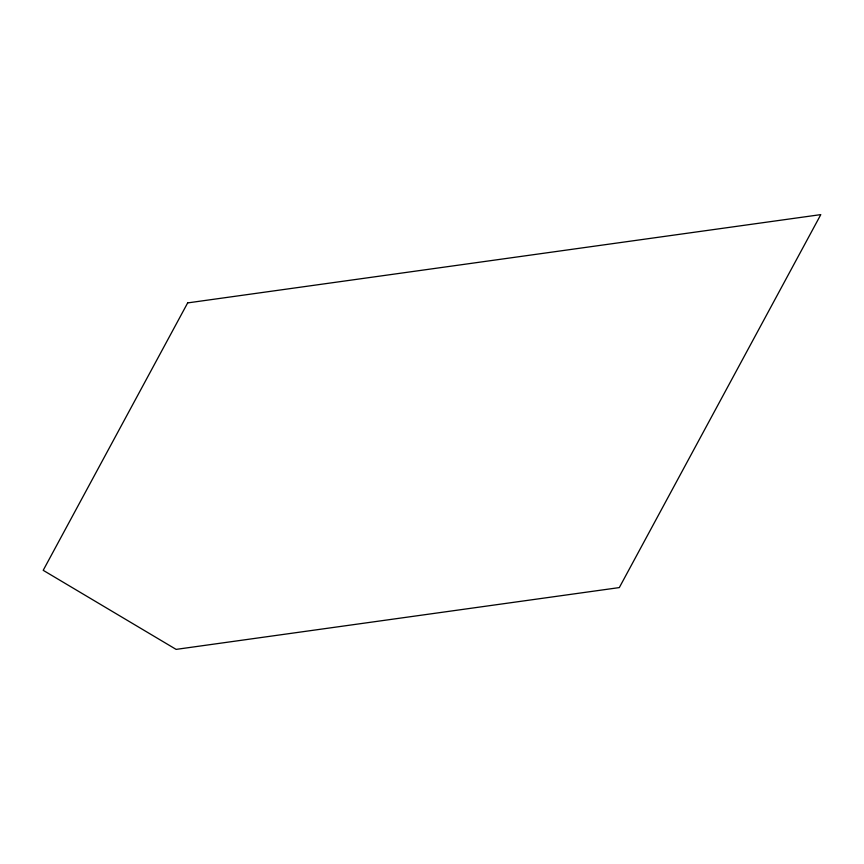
<?xml version="1.0" encoding="UTF-8"?>
<svg xmlns="http://www.w3.org/2000/svg" width="864" height="864" viewBox="0 0 864 864"><rect width="100%" height="100%" fill="white"/><g stroke="black" fill="none" stroke-linecap="round" stroke-linejoin="round"><path stroke-width="1.3" d="M187.661 302.908L43.2 570.316L176.116 649.382L619.315 587.585L820.8 214.618L187.661 302.908"/></g></svg>
